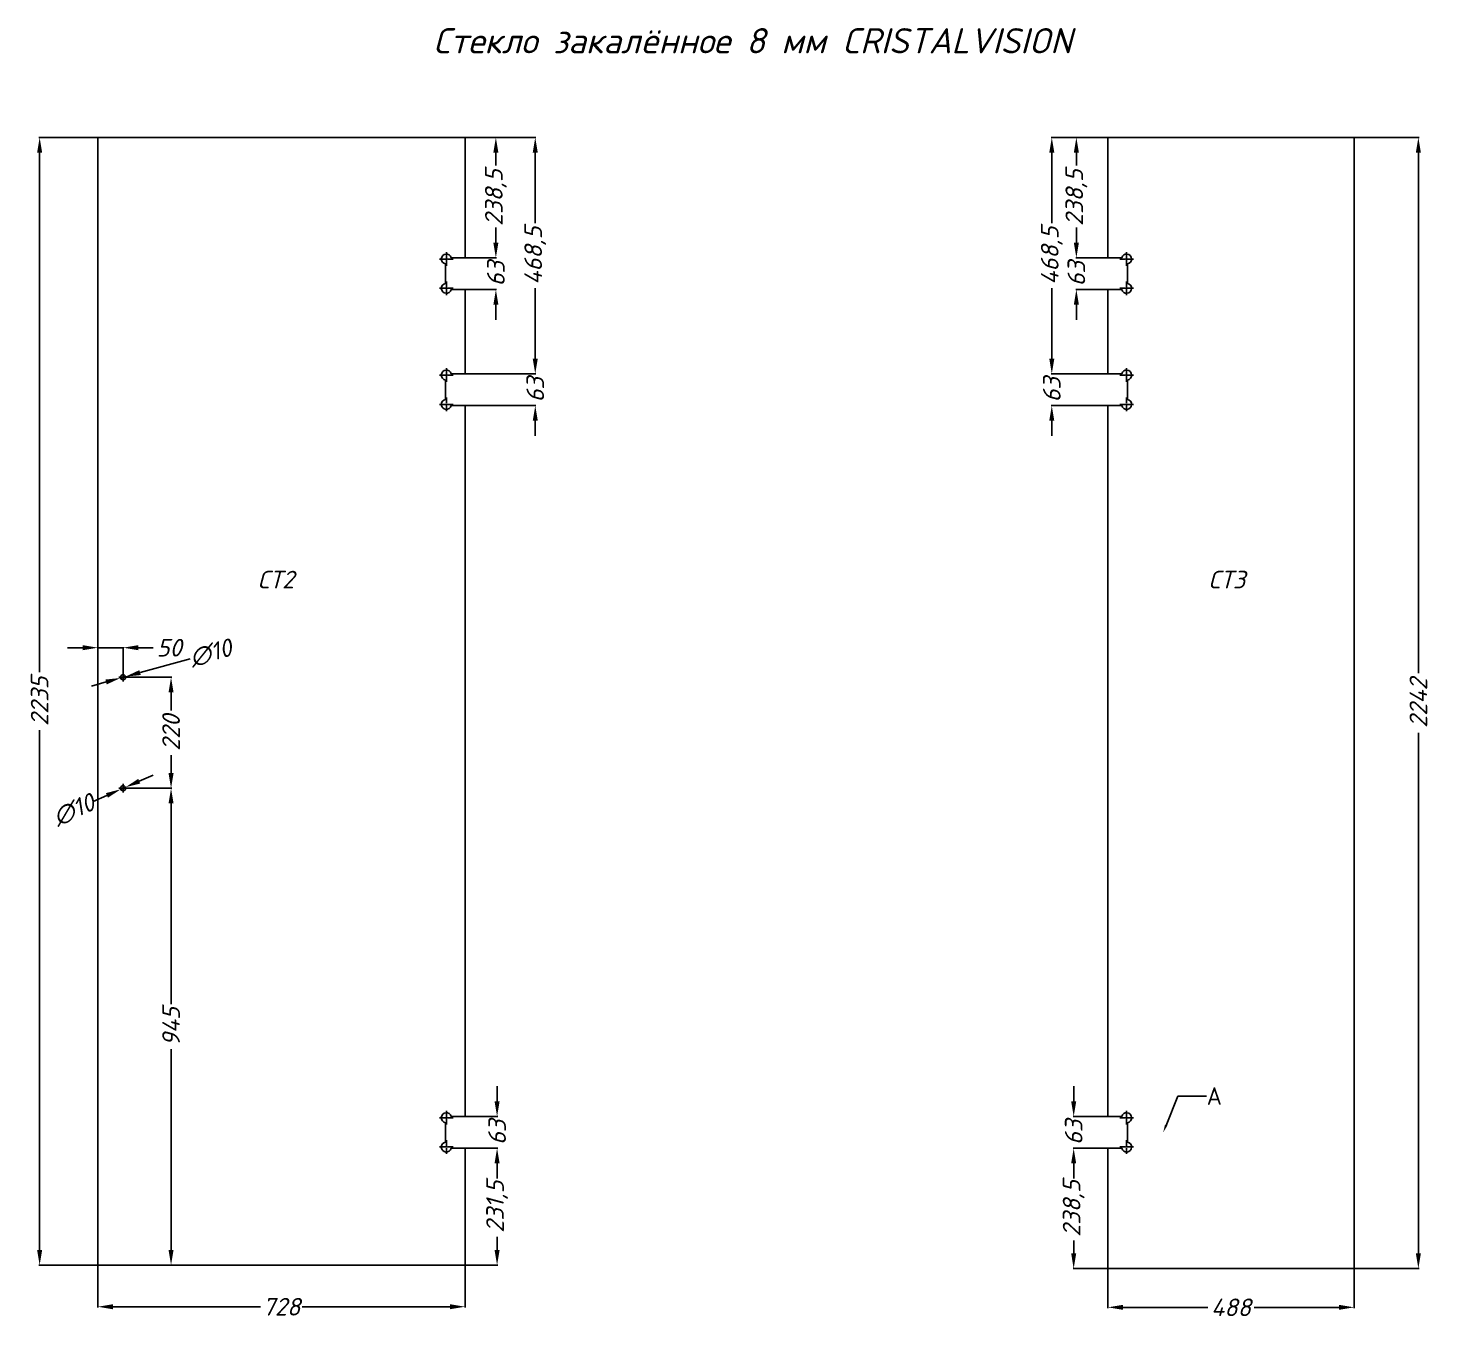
# Model space of a CAD drawing. Header units: millimetres. Extents: x 11408 to 25168, y -6120 to -287.
# Drawn here: x 15389 to 18168, y -6110 to -3551 of the extents above; entities that cross this region are included whole.
import ezdxf
from ezdxf import colors
from ezdxf.entities.mleader import LeaderData, LeaderLine
from ezdxf.math import Vec2, Vec3

# ---------------------------------------------------------------- set-up
doc = ezdxf.new("R2010")
doc.units = ezdxf.units.MM
doc.linetypes.add('ACAD_ISO02W100', pattern=[15, 12, -3])
doc.linetypes.add('CENTER2', pattern=[28.575, 19.05, -3.175, 3.175, -3.175])
doc.styles.get("Standard").update_dxf_attribs({"font": ''})
doc.styles.add('стиль1', font='isocpeui.ttf', dxfattribs={"height": 35})
doc.styles.get('Standard').set_extended_font_data('GOST type B')
doc.dimstyles.new('ISO-25', dxfattribs={"dimtxt": 35, "dimasz": 30, "dimexe": 1.25, "dimexo": 0.625, "dimgap": 7, "dimtad": 0, "dimtxsty": 'стиль1', "dimcen": -2.5, "dimadec": 0, "dimazin": 0, "dimtfac": 1, "dimtmove": 0, "dimatfit": 3, "dimfxl": 1, "dimarcsym": 0})

# ---------------------------------------------------------------- blocks, each defined once
blk = doc.blocks.new('*U31')
at = {"color": 0, "linetype": 'CENTER2', "transparency": 16777216}
for p, q in [((-8.5, 0), (-1, 0)), ((0, 1), (0, 8.5)), ((1, 0), (8.5, 0)), ((0, -8.5), (0, -1))]:
    blk.add_line(p, q, dxfattribs=at)
at = {"color": 0, "linetype": 'Continuous', "transparency": 16777216}
for p, q in [((-0.5, 0), (0.5, 0)), ((0, -0.5), (0, 0.5))]:
    blk.add_line(p, q, dxfattribs=at)
blk = doc.blocks.new('*U32')
at = {"color": 0, "linetype": 'CENTER2', "transparency": 16777216}
for p, q in [((-8.5, 0), (-1, 0)), ((0, 1), (0, 8.5)), ((1, 0), (8.5, 0)), ((0, -8.5), (0, -1))]:
    blk.add_line(p, q, dxfattribs=at)
at = {"color": 0, "linetype": 'Continuous', "transparency": 16777216}
for p, q in [((-0.5, 0), (0.5, 0)), ((0, -0.5), (0, 0.5))]:
    blk.add_line(p, q, dxfattribs=at)
blk = doc.blocks.new('*U33')
at = {"color": 0, "linetype": 'CENTER2', "transparency": 16777216}
for p, q in [((-13.5, 0), (-2, 0)), ((0, 2), (0, 13.5)), ((2, 0), (13.5, 0)), ((0, -13.5), (0, -2))]:
    blk.add_line(p, q, dxfattribs=at)
at = {"color": 0, "linetype": 'Continuous', "transparency": 16777216}
for p, q in [((-1, 0), (1, 0)), ((0, -1), (0, 1))]:
    blk.add_line(p, q, dxfattribs=at)
blk = doc.blocks.new('*U34')
at = {"color": 0, "linetype": 'CENTER2', "transparency": 16777216}
for p, q in [((-13.5, 0), (-2, 0)), ((0, 2), (0, 13.5)), ((2, 0), (13.5, 0)), ((0, -13.5), (0, -2))]:
    blk.add_line(p, q, dxfattribs=at)
at = {"color": 0, "linetype": 'Continuous', "transparency": 16777216}
for p, q in [((-1, 0), (1, 0)), ((0, -1), (0, 1))]:
    blk.add_line(p, q, dxfattribs=at)
blk = doc.blocks.new('*U35')
at = {"color": 0, "linetype": 'CENTER2', "transparency": 16777216}
for p, q in [((-13.5, 0), (-2, 0)), ((0, 2), (0, 13.5)), ((2, 0), (13.5, 0)), ((0, -13.5), (0, -2))]:
    blk.add_line(p, q, dxfattribs=at)
at = {"color": 0, "linetype": 'Continuous', "transparency": 16777216}
for p, q in [((-1, 0), (1, 0)), ((0, -1), (0, 1))]:
    blk.add_line(p, q, dxfattribs=at)
blk = doc.blocks.new('*U36')
at = {"color": 0, "linetype": 'CENTER2', "transparency": 16777216}
for p, q in [((-13.5, 0), (-2, 0)), ((0, 2), (0, 13.5)), ((2, 0), (13.5, 0)), ((0, -13.5), (0, -2))]:
    blk.add_line(p, q, dxfattribs=at)
at = {"color": 0, "linetype": 'Continuous', "transparency": 16777216}
for p, q in [((-1, 0), (1, 0)), ((0, -1), (0, 1))]:
    blk.add_line(p, q, dxfattribs=at)
blk = doc.blocks.new('*U37')
at = {"color": 0, "linetype": 'CENTER2', "transparency": 16777216}
for p, q in [((-13.5, 0), (-2, 0)), ((0, 2), (0, 13.5)), ((2, 0), (13.5, 0)), ((0, -13.5), (0, -2))]:
    blk.add_line(p, q, dxfattribs=at)
at = {"color": 0, "linetype": 'Continuous', "transparency": 16777216}
for p, q in [((-1, 0), (1, 0)), ((0, -1), (0, 1))]:
    blk.add_line(p, q, dxfattribs=at)
blk = doc.blocks.new('*U38')
at = {"color": 0, "linetype": 'CENTER2', "transparency": 16777216}
for p, q in [((-13.5, 0), (-2, 0)), ((0, 2), (0, 13.5)), ((2, 0), (13.5, 0)), ((0, -13.5), (0, -2))]:
    blk.add_line(p, q, dxfattribs=at)
at = {"color": 0, "linetype": 'Continuous', "transparency": 16777216}
for p, q in [((-1, 0), (1, 0)), ((0, -1), (0, 1))]:
    blk.add_line(p, q, dxfattribs=at)
blk = doc.blocks.new('*U39')
at = {"color": 0, "linetype": 'CENTER2', "transparency": 16777216}
for p, q in [((-13.5, 0), (-2, 0)), ((0, 2), (0, 13.5)), ((2, 0), (13.5, 0)), ((0, -13.5), (0, -2))]:
    blk.add_line(p, q, dxfattribs=at)
at = {"color": 0, "linetype": 'Continuous', "transparency": 16777216}
for p, q in [((-1, 0), (1, 0)), ((0, -1), (0, 1))]:
    blk.add_line(p, q, dxfattribs=at)
blk = doc.blocks.new('*U40')
at = {"color": 0, "linetype": 'CENTER2', "transparency": 16777216}
for p, q in [((-13.5, 0), (-2, 0)), ((0, 2), (0, 13.5)), ((2, 0), (13.5, 0)), ((0, -13.5), (0, -2))]:
    blk.add_line(p, q, dxfattribs=at)
at = {"color": 0, "linetype": 'Continuous', "transparency": 16777216}
for p, q in [((-1, 0), (1, 0)), ((0, -1), (0, 1))]:
    blk.add_line(p, q, dxfattribs=at)
blk = doc.blocks.new('*U41')
at = {"color": 0, "linetype": 'CENTER2', "transparency": 16777216}
for p, q in [((-13.5, 0), (-2, 0)), ((0, 2), (0, 13.5)), ((2, 0), (13.5, 0)), ((0, -13.5), (0, -2))]:
    blk.add_line(p, q, dxfattribs=at)
at = {"color": 0, "linetype": 'Continuous', "transparency": 16777216}
for p, q in [((-1, 0), (1, 0)), ((0, -1), (0, 1))]:
    blk.add_line(p, q, dxfattribs=at)
blk = doc.blocks.new('*U42')
at = {"color": 0, "linetype": 'CENTER2', "transparency": 16777216}
for p, q in [((-13.5, 0), (-2, 0)), ((0, 2), (0, 13.5)), ((2, 0), (13.5, 0)), ((0, -13.5), (0, -2))]:
    blk.add_line(p, q, dxfattribs=at)
at = {"color": 0, "linetype": 'Continuous', "transparency": 16777216}
for p, q in [((-1, 0), (1, 0)), ((0, -1), (0, 1))]:
    blk.add_line(p, q, dxfattribs=at)
blk = doc.blocks.new('*U43')
at = {"color": 0, "linetype": 'CENTER2', "transparency": 16777216}
for p, q in [((-13.5, 0), (-2, 0)), ((0, 2), (0, 13.5)), ((2, 0), (13.5, 0)), ((0, -13.5), (0, -2))]:
    blk.add_line(p, q, dxfattribs=at)
at = {"color": 0, "linetype": 'Continuous', "transparency": 16777216}
for p, q in [((-1, 0), (1, 0)), ((0, -1), (0, 1))]:
    blk.add_line(p, q, dxfattribs=at)
blk = doc.blocks.new('*U44')
at = {"color": 0, "linetype": 'CENTER2', "transparency": 16777216}
for p, q in [((-13.5, 0), (-2, 0)), ((0, 2), (0, 13.5)), ((2, 0), (13.5, 0)), ((0, -13.5), (0, -2))]:
    blk.add_line(p, q, dxfattribs=at)
at = {"color": 0, "linetype": 'Continuous', "transparency": 16777216}
for p, q in [((-1, 0), (1, 0)), ((0, -1), (0, 1))]:
    blk.add_line(p, q, dxfattribs=at)
blk = doc.blocks.new('*D45')
at = {"color": 1, "lineweight": -2, "transparency": 16777216}
for p, q in [((15526.9, -6003.8), (15526.9, -6087)), ((16254.9, -6003.8), (16254.9, -6087)), ((15556.9, -6085.8), (15849.7, -6085.8)), ((16224.9, -6085.8), (15932.2, -6085.8))]:
    blk.add_line(p, q, dxfattribs=at)
at = {"color": 1, "transparency": 16777216}
for points in [[(15556.9, -6080.8), (15556.9, -6090.8), (15526.9, -6085.8)], [(16224.9, -6080.8), (16224.9, -6090.8), (16254.9, -6085.8)]]:
    blk.add_solid(points, dxfattribs=at)
at = {"layer": 'Defpoints', "color": 0, "transparency": 16777216}
for p in [(15526.9, -6003.2), (16254.9, -6003.2), (16254.9, -6085.8)]:
    blk.add_point(p, dxfattribs=at)
at = {"color": 0, "transparency": 16777216, "insert": (15890.9, -6085.8), "char_height": 35, "attachment_point": 5, "style": 'стиль1'}
blk.add_mtext('728', dxfattribs=at)
blk = doc.blocks.new('*D46')
at = {"color": 1, "lineweight": -2, "transparency": 16777216}
for p, q in [((17529.6, -6010.8), (17529.6, -6088.3)), ((18017.6, -6010.8), (18017.6, -6088.3)), ((17559.6, -6087), (17728, -6087)), ((17987.6, -6087), (17819.3, -6087))]:
    blk.add_line(p, q, dxfattribs=at)
at = {"color": 1, "transparency": 16777216}
for points in [[(17559.6, -6082), (17559.6, -6092), (17529.6, -6087)], [(17987.6, -6082), (17987.6, -6092), (18017.6, -6087)]]:
    blk.add_solid(points, dxfattribs=at)
at = {"layer": 'Defpoints', "color": 0, "transparency": 16777216}
for p in [(17529.6, -6010.2), (18017.6, -6010.2), (18017.6, -6087)]:
    blk.add_point(p, dxfattribs=at)
at = {"color": 0, "transparency": 16777216, "insert": (17773.6, -6087), "char_height": 35, "attachment_point": 5, "style": 'стиль1'}
blk.add_mtext('488', dxfattribs=at)
blk = doc.blocks.new('*D47')
at = {"color": 1, "lineweight": -2, "transparency": 16777216}
for p, q in [((15526.3, -3768.2), (15410.2, -3768.2)), ((15411.5, -3798.2), (15411.5, -4828.3)), ((15411.5, -5973.2), (15411.5, -4943)), ((15526.3, -6003.2), (15410.2, -6003.2))]:
    blk.add_line(p, q, dxfattribs=at)
at = {"color": 1, "transparency": 16777216}
for points in [[(15406.5, -3798.2), (15416.5, -3798.2), (15411.5, -3768.2)], [(15406.5, -5973.2), (15416.5, -5973.2), (15411.5, -6003.2)]]:
    blk.add_solid(points, dxfattribs=at)
at = {"layer": 'Defpoints', "color": 0, "transparency": 16777216}
for p in [(15411.5, -3768.2), (15526.9, -3768.2), (15526.9, -6003.2)]:
    blk.add_point(p, dxfattribs=at)
at = {"color": 0, "transparency": 16777216, "insert": (15411.5, -4885.7), "char_height": 35, "attachment_point": 5, "rotation": 90, "style": 'стиль1'}
blk.add_mtext('2235', dxfattribs=at)
blk = doc.blocks.new('*D48')
at = {"color": 1, "lineweight": -2, "transparency": 16777216}
for p, q in [((15577.6, -5058.2), (15673.3, -5058.2)), ((15672.1, -5088.2), (15672.1, -5486)), ((15672.1, -5973.2), (15672.1, -5575.3)), ((15577.6, -6003.2), (15673.3, -6003.2))]:
    blk.add_line(p, q, dxfattribs=at)
at = {"color": 1, "transparency": 16777216}
for points in [[(15667.1, -5088.2), (15677.1, -5088.2), (15672.1, -5058.2)], [(15667.1, -5973.2), (15677.1, -5973.2), (15672.1, -6003.2)]]:
    blk.add_solid(points, dxfattribs=at)
at = {"layer": 'Defpoints', "color": 0, "transparency": 16777216}
for p in [(15576.9, -5058.2), (15576.9, -6003.2), (15672.1, -6003.2)]:
    blk.add_point(p, dxfattribs=at)
at = {"color": 0, "transparency": 16777216, "insert": (15672.1, -5530.7), "char_height": 35, "attachment_point": 5, "rotation": 90, "style": 'стиль1'}
blk.add_mtext('945', dxfattribs=at)
blk = doc.blocks.new('*D49')
at = {"color": 1, "lineweight": -2, "transparency": 16777216}
for p, q in [((15577.6, -4838.2), (15673.3, -4838.2)), ((15672.1, -4868.2), (15672.1, -4904)), ((15672.1, -5028.2), (15672.1, -4992.3)), ((15577.6, -5058.2), (15673.3, -5058.2))]:
    blk.add_line(p, q, dxfattribs=at)
at = {"color": 1, "transparency": 16777216}
for points in [[(15667.1, -4868.2), (15677.1, -4868.2), (15672.1, -4838.2)], [(15667.1, -5028.2), (15677.1, -5028.2), (15672.1, -5058.2)]]:
    blk.add_solid(points, dxfattribs=at)
at = {"layer": 'Defpoints', "color": 0, "transparency": 16777216}
for p in [(15576.9, -4838.2), (15672.1, -4838.2), (15576.9, -5058.2)]:
    blk.add_point(p, dxfattribs=at)
at = {"color": 0, "transparency": 16777216, "insert": (15672.1, -4948.2), "char_height": 35, "attachment_point": 5, "rotation": 90, "style": 'стиль1'}
blk.add_mtext('220', dxfattribs=at)
blk = doc.blocks.new('*D50')
at = {"color": 1, "lineweight": -2, "transparency": 16777216}
for p, q in [((15496.9, -4779.5), (15466.9, -4779.5)), ((15526.9, -4837.5), (15526.9, -4778.3)), ((15526.9, -4779.5), (15576.9, -4779.5)), ((15576.9, -4837.5), (15576.9, -4778.3)), ((15606.9, -4779.5), (15636.9, -4779.5))]:
    blk.add_line(p, q, dxfattribs=at)
at = {"color": 1, "transparency": 16777216}
for points in [[(15496.9, -4774.5), (15496.9, -4784.5), (15526.9, -4779.5)], [(15606.9, -4774.5), (15606.9, -4784.5), (15576.9, -4779.5)]]:
    blk.add_solid(points, dxfattribs=at)
at = {"layer": 'Defpoints', "color": 0, "transparency": 16777216}
for p in [(15576.9, -4779.5), (15526.9, -4838.2), (15576.9, -4838.2)]:
    blk.add_point(p, dxfattribs=at)
at = {"color": 0, "transparency": 16777216, "insert": (15668.4, -4779.5), "char_height": 35, "attachment_point": 5, "style": 'стиль1'}
blk.add_mtext('50', dxfattribs=at)
blk = doc.blocks.new('*D51')
at = {"color": 1, "lineweight": -2, "transparency": 16777216}
for p, q in [((15710.2, -4801.3), (15610.7, -4828.8)), ((15543.2, -4847.5), (15514.3, -4855.5)), ((15572.1, -4839.5), (15581.8, -4836.8))]:
    blk.add_line(p, q, dxfattribs=at)
at = {"color": 1, "transparency": 16777216}
for points in [[(15609.3, -4824), (15612, -4833.7), (15581.8, -4836.8)], [(15541.9, -4842.7), (15544.5, -4852.3), (15572.1, -4839.5)]]:
    blk.add_solid(points, dxfattribs=at)
at = {"layer": 'Defpoints', "color": 0, "transparency": 16777216}
for p in [(15572.1, -4839.5), (15581.8, -4836.8)]:
    blk.add_point(p, dxfattribs=at)
at = {"color": 0, "transparency": 16777216, "insert": (15750.5, -4790.1), "char_height": 35, "attachment_point": 5, "rotation": 15.4668, "style": 'стиль1'}
blk.add_mtext('∅10', dxfattribs=at)
blk = doc.blocks.new('*D52')
at = {"color": 1, "lineweight": -2, "transparency": 16777216}
for p, q in [((15581.5, -5056.2), (15572.4, -5060.2)), ((15609, -5044.1), (15636.5, -5032)), ((15517.4, -5084.3), (15544.9, -5072.2))]:
    blk.add_line(p, q, dxfattribs=at)
at = {"color": 1, "transparency": 16777216}
for points in [[(15607, -5039.5), (15611, -5048.7), (15581.5, -5056.2)], [(15542.9, -5067.7), (15546.9, -5076.8), (15572.4, -5060.2)]]:
    blk.add_solid(points, dxfattribs=at)
at = {"layer": 'Defpoints', "color": 0, "transparency": 16777216}
for p in [(15581.5, -5056.2), (15572.4, -5060.2)]:
    blk.add_point(p, dxfattribs=at)
at = {"color": 0, "transparency": 16777216, "insert": (15479.1, -5101.1), "char_height": 35, "attachment_point": 5, "rotation": 23.7023, "style": 'стиль1'}
blk.add_mtext('∅10', dxfattribs=at)
blk = doc.blocks.new('*D53')
at = {"color": 1, "lineweight": -2, "transparency": 16777216}
for p, q in [((16255.6, -3768.2), (16317.3, -3768.2)), ((16316.1, -3798.2), (16316.1, -3823.7)), ((16316.1, -3976.7), (16316.1, -3951.1)), ((16255.6, -4006.7), (16317.3, -4006.7))]:
    blk.add_line(p, q, dxfattribs=at)
at = {"color": 1, "transparency": 16777216}
for points in [[(16311.1, -3798.2), (16321.1, -3798.2), (16316.1, -3768.2)], [(16311.1, -3976.7), (16321.1, -3976.7), (16316.1, -4006.7)]]:
    blk.add_solid(points, dxfattribs=at)
at = {"layer": 'Defpoints', "color": 0, "transparency": 16777216}
for p in [(16254.9, -3768.2), (16316.1, -3768.2), (16254.9, -4006.7)]:
    blk.add_point(p, dxfattribs=at)
at = {"color": 0, "transparency": 16777216, "insert": (16316.1, -3887.4), "char_height": 35, "attachment_point": 5, "rotation": 90, "style": 'стиль1'}
blk.add_mtext('238,5', dxfattribs=at)
blk = doc.blocks.new('*D54')
at = {"color": 1, "lineweight": -2, "transparency": 16777216}
for p, q in [((16255.6, -3768.2), (16395.5, -3768.2)), ((16394.2, -3798.2), (16394.2, -3937.9)), ((16394.2, -4206.7), (16394.2, -4067)), ((16255.6, -4236.7), (16395.5, -4236.7))]:
    blk.add_line(p, q, dxfattribs=at)
at = {"color": 1, "transparency": 16777216}
for points in [[(16389.2, -3798.2), (16399.2, -3798.2), (16394.2, -3768.2)], [(16389.2, -4206.7), (16399.2, -4206.7), (16394.2, -4236.7)]]:
    blk.add_solid(points, dxfattribs=at)
at = {"layer": 'Defpoints', "color": 0, "transparency": 16777216}
for p in [(16254.9, -3768.2), (16394.2, -3768.2), (16254.9, -4236.7)]:
    blk.add_point(p, dxfattribs=at)
at = {"color": 0, "transparency": 16777216, "insert": (16394.2, -4002.4), "char_height": 35, "attachment_point": 5, "rotation": 90, "style": 'стиль1'}
blk.add_mtext('468,5', dxfattribs=at)
blk = doc.blocks.new('*D55')
at = {"color": 1, "lineweight": -2, "transparency": 16777216}
for p, q in [((17529, -3768.2), (17465.7, -3768.2)), ((17467, -3798.2), (17467, -3823.7)), ((17467, -3976.7), (17467, -3951.1)), ((17529, -4006.7), (17465.7, -4006.7))]:
    blk.add_line(p, q, dxfattribs=at)
at = {"color": 1, "transparency": 16777216}
for points in [[(17462, -3798.2), (17472, -3798.2), (17467, -3768.2)], [(17462, -3976.7), (17472, -3976.7), (17467, -4006.7)]]:
    blk.add_solid(points, dxfattribs=at)
at = {"layer": 'Defpoints', "color": 0, "transparency": 16777216}
for p in [(17467, -3768.2), (17529.6, -3768.2), (17529.6, -4006.7)]:
    blk.add_point(p, dxfattribs=at)
at = {"color": 0, "transparency": 16777216, "insert": (17467, -3887.4), "char_height": 35, "attachment_point": 5, "rotation": 90, "style": 'стиль1'}
blk.add_mtext('238,5', dxfattribs=at)
blk = doc.blocks.new('*D56')
at = {"color": 1, "lineweight": -2, "transparency": 16777216}
for p, q in [((17529, -3768.2), (17417.1, -3768.2)), ((17418.3, -3798.2), (17418.3, -3937.9)), ((17418.3, -4206.7), (17418.3, -4067)), ((17529, -4236.7), (17417.1, -4236.7))]:
    blk.add_line(p, q, dxfattribs=at)
at = {"color": 1, "transparency": 16777216}
for points in [[(17413.3, -3798.2), (17423.3, -3798.2), (17418.3, -3768.2)], [(17413.3, -4206.7), (17423.3, -4206.7), (17418.3, -4236.7)]]:
    blk.add_solid(points, dxfattribs=at)
at = {"layer": 'Defpoints', "color": 0, "transparency": 16777216}
for p in [(17529.6, -3768.2), (17418.3, -4236.7), (17529.6, -4236.7)]:
    blk.add_point(p, dxfattribs=at)
at = {"color": 0, "transparency": 16777216, "insert": (17418.3, -4002.4), "char_height": 35, "attachment_point": 5, "rotation": 90, "style": 'стиль1'}
blk.add_mtext('468,5', dxfattribs=at)
blk = doc.blocks.new('*D57')
at = {"color": 1, "lineweight": -2, "transparency": 16777216}
for p, q in [((17529, -5771.7), (17460.5, -5771.7)), ((17461.7, -5801.7), (17461.7, -5827.2)), ((17461.7, -5980.2), (17461.7, -5954.6)), ((17529, -6010.2), (17460.5, -6010.2))]:
    blk.add_line(p, q, dxfattribs=at)
at = {"color": 1, "transparency": 16777216}
for points in [[(17456.7, -5801.7), (17466.7, -5801.7), (17461.7, -5771.7)], [(17456.7, -5980.2), (17466.7, -5980.2), (17461.7, -6010.2)]]:
    blk.add_solid(points, dxfattribs=at)
at = {"layer": 'Defpoints', "color": 0, "transparency": 16777216}
for p in [(17529.6, -5771.7), (17461.7, -6010.2), (17529.6, -6010.2)]:
    blk.add_point(p, dxfattribs=at)
at = {"color": 0, "transparency": 16777216, "insert": (17461.7, -5890.9), "char_height": 35, "attachment_point": 5, "rotation": 90, "style": 'стиль1'}
blk.add_mtext('238,5', dxfattribs=at)
blk = doc.blocks.new('*D58')
at = {"color": 1, "lineweight": -2, "transparency": 16777216}
for p, q in [((16255.6, -5771.7), (16319.7, -5771.7)), ((16318.5, -5801.7), (16318.5, -5827.3)), ((16318.5, -5973.2), (16318.5, -5947.5)), ((16255.6, -6003.2), (16319.7, -6003.2))]:
    blk.add_line(p, q, dxfattribs=at)
at = {"color": 1, "transparency": 16777216}
for points in [[(16313.5, -5801.7), (16323.5, -5801.7), (16318.5, -5771.7)], [(16313.5, -5973.2), (16323.5, -5973.2), (16318.5, -6003.2)]]:
    blk.add_solid(points, dxfattribs=at)
at = {"layer": 'Defpoints', "color": 0, "transparency": 16777216}
for p in [(16254.9, -5771.7), (16254.9, -6003.2), (16318.5, -6003.2)]:
    blk.add_point(p, dxfattribs=at)
at = {"color": 0, "transparency": 16777216, "insert": (16318.5, -5887.4), "char_height": 35, "attachment_point": 5, "rotation": 90, "style": 'стиль1'}
blk.add_mtext('231,5', dxfattribs=at)
blk = doc.blocks.new('*D59')
at = {"color": 1, "lineweight": -2, "transparency": 16777216}
for p, q in [((16318.5, -5678.7), (16318.5, -5648.7)), ((16255.6, -5708.7), (16319.7, -5708.7)), ((16318.5, -5708.7), (16318.5, -5708.9)), ((16255.6, -5771.7), (16319.7, -5771.7)), ((16318.5, -5771.7), (16318.5, -5771.5)), ((16318.5, -5801.7), (16318.5, -5831.7))]:
    blk.add_line(p, q, dxfattribs=at)
at = {"color": 1, "transparency": 16777216}
for points in [[(16313.5, -5678.7), (16323.5, -5678.7), (16318.5, -5708.7)], [(16313.5, -5801.7), (16323.5, -5801.7), (16318.5, -5771.7)]]:
    blk.add_solid(points, dxfattribs=at)
at = {"layer": 'Defpoints', "color": 0, "transparency": 16777216}
for p in [(16254.9, -5708.7), (16318.5, -5708.7), (16254.9, -5771.7)]:
    blk.add_point(p, dxfattribs=at)
at = {"color": 0, "transparency": 16777216, "insert": (16318.5, -5740.2), "char_height": 35, "attachment_point": 5, "rotation": 90, "style": 'стиль1'}
blk.add_mtext('63', dxfattribs=at)
blk = doc.blocks.new('*D60')
at = {"color": 1, "lineweight": -2, "transparency": 16777216}
for p, q in [((17461.7, -5678.7), (17461.7, -5648.7)), ((17529, -5708.7), (17460.5, -5708.7)), ((17461.7, -5708.7), (17461.7, -5708.9)), ((17529, -5771.7), (17460.5, -5771.7)), ((17461.7, -5771.7), (17461.7, -5771.5)), ((17461.7, -5801.7), (17461.7, -5831.7))]:
    blk.add_line(p, q, dxfattribs=at)
at = {"color": 1, "transparency": 16777216}
for points in [[(17456.7, -5678.7), (17466.7, -5678.7), (17461.7, -5708.7)], [(17456.7, -5801.7), (17466.7, -5801.7), (17461.7, -5771.7)]]:
    blk.add_solid(points, dxfattribs=at)
at = {"layer": 'Defpoints', "color": 0, "transparency": 16777216}
for p in [(17461.7, -5708.7), (17529.6, -5708.7), (17529.6, -5771.7)]:
    blk.add_point(p, dxfattribs=at)
at = {"color": 0, "transparency": 16777216, "insert": (17461.7, -5740.2), "char_height": 35, "attachment_point": 5, "rotation": 90, "style": 'стиль1'}
blk.add_mtext('63', dxfattribs=at)
blk = doc.blocks.new('*D61')
at = {"color": 1, "lineweight": -2, "transparency": 16777216}
for p, q in [((16316.1, -3976.7), (16316.1, -3946.7)), ((16255.6, -4006.7), (16317.3, -4006.7)), ((16316.1, -4006.7), (16316.1, -4006.9)), ((16255.6, -4069.7), (16317.3, -4069.7)), ((16316.1, -4069.7), (16316.1, -4069.5)), ((16316.1, -4099.7), (16316.1, -4129.7))]:
    blk.add_line(p, q, dxfattribs=at)
at = {"color": 1, "transparency": 16777216}
for points in [[(16311.1, -3976.7), (16321.1, -3976.7), (16316.1, -4006.7)], [(16311.1, -4099.7), (16321.1, -4099.7), (16316.1, -4069.7)]]:
    blk.add_solid(points, dxfattribs=at)
at = {"layer": 'Defpoints', "color": 0, "transparency": 16777216}
for p in [(16254.9, -4006.7), (16254.9, -4069.7), (16316.1, -4069.7)]:
    blk.add_point(p, dxfattribs=at)
at = {"color": 0, "transparency": 16777216, "insert": (16316.1, -4038.2), "char_height": 35, "attachment_point": 5, "rotation": 90, "style": 'стиль1'}
blk.add_mtext('63', dxfattribs=at)
blk = doc.blocks.new('*D62')
at = {"color": 1, "lineweight": -2, "transparency": 16777216}
for p, q in [((17467, -3976.7), (17467, -3946.7)), ((17529, -4006.7), (17465.7, -4006.7)), ((17467, -4006.7), (17467, -4006.9)), ((17529, -4069.7), (17465.7, -4069.7)), ((17467, -4069.7), (17467, -4069.5)), ((17467, -4099.7), (17467, -4129.7))]:
    blk.add_line(p, q, dxfattribs=at)
at = {"color": 1, "transparency": 16777216}
for points in [[(17462, -3976.7), (17472, -3976.7), (17467, -4006.7)], [(17462, -4099.7), (17472, -4099.7), (17467, -4069.7)]]:
    blk.add_solid(points, dxfattribs=at)
at = {"layer": 'Defpoints', "color": 0, "transparency": 16777216}
for p in [(17467, -4006.7), (17529.6, -4006.7), (17529.6, -4069.7)]:
    blk.add_point(p, dxfattribs=at)
at = {"color": 0, "transparency": 16777216, "insert": (17467, -4038.2), "char_height": 35, "attachment_point": 5, "rotation": 90, "style": 'стиль1'}
blk.add_mtext('63', dxfattribs=at)
blk = doc.blocks.new('*D63')
at = {"color": 1, "lineweight": -2, "transparency": 16777216}
for p, q in [((16394.2, -4206.7), (16394.2, -4176.7)), ((16255.6, -4236.7), (16395.5, -4236.7)), ((16394.2, -4236.7), (16394.2, -4236.9)), ((16255.6, -4299.7), (16395.5, -4299.7)), ((16394.2, -4299.7), (16394.2, -4299.5)), ((16394.2, -4329.7), (16394.2, -4359.7))]:
    blk.add_line(p, q, dxfattribs=at)
at = {"color": 1, "transparency": 16777216}
for points in [[(16389.2, -4206.7), (16399.2, -4206.7), (16394.2, -4236.7)], [(16389.2, -4329.7), (16399.2, -4329.7), (16394.2, -4299.7)]]:
    blk.add_solid(points, dxfattribs=at)
at = {"layer": 'Defpoints', "color": 0, "transparency": 16777216}
for p in [(16254.9, -4236.7), (16254.9, -4299.7), (16394.2, -4299.7)]:
    blk.add_point(p, dxfattribs=at)
at = {"color": 0, "transparency": 16777216, "insert": (16394.2, -4268.2), "char_height": 35, "attachment_point": 5, "rotation": 90, "style": 'стиль1'}
blk.add_mtext('63', dxfattribs=at)
blk = doc.blocks.new('*D64')
at = {"color": 1, "lineweight": -2, "transparency": 16777216}
for p, q in [((17418.3, -4206.7), (17418.3, -4176.7)), ((17418.3, -4236.7), (17418.3, -4236.9)), ((17418.9, -4236.7), (17419.6, -4236.7)), ((17529, -4299.7), (17417.1, -4299.7)), ((17418.3, -4299.7), (17418.3, -4299.5)), ((17418.3, -4329.7), (17418.3, -4359.7))]:
    blk.add_line(p, q, dxfattribs=at)
at = {"color": 1, "transparency": 16777216}
for points in [[(17413.3, -4206.7), (17423.3, -4206.7), (17418.3, -4236.7)], [(17413.3, -4329.7), (17423.3, -4329.7), (17418.3, -4299.7)]]:
    blk.add_solid(points, dxfattribs=at)
at = {"layer": 'Defpoints', "color": 0, "transparency": 16777216}
for p in [(17418.3, -4236.7), (17418.3, -4299.7), (17529.6, -4299.7)]:
    blk.add_point(p, dxfattribs=at)
at = {"color": 0, "transparency": 16777216, "insert": (17418.3, -4268.2), "char_height": 35, "attachment_point": 5, "rotation": 90, "style": 'стиль1'}
blk.add_mtext('63', dxfattribs=at)
blk = doc.blocks.new('*D65')
at = {"color": 1, "lineweight": -2, "transparency": 16777216}
for p, q in [((18018.2, -3768.2), (18146.4, -3768.2)), ((18145.1, -3798.2), (18145.1, -4829.9)), ((18145.1, -5980.2), (18145.1, -4948.5)), ((18018.2, -6010.2), (18146.4, -6010.2))]:
    blk.add_line(p, q, dxfattribs=at)
at = {"color": 1, "transparency": 16777216}
for points in [[(18140.1, -3798.2), (18150.1, -3798.2), (18145.1, -3768.2)], [(18140.1, -5980.2), (18150.1, -5980.2), (18145.1, -6010.2)]]:
    blk.add_solid(points, dxfattribs=at)
at = {"layer": 'Defpoints', "color": 0, "transparency": 16777216}
for p in [(18017.6, -3768.2), (18145.1, -3768.2), (18017.6, -6010.2)]:
    blk.add_point(p, dxfattribs=at)
at = {"color": 0, "transparency": 16777216, "insert": (18145.1, -4889.2), "char_height": 35, "attachment_point": 5, "rotation": 90, "style": 'стиль1'}
blk.add_mtext('2242', dxfattribs=at)

msp = doc.modelspace()

# ---------------------------------------------------------------- linework, layer by layer
for p, q in [((16215.938, -4038.168), (16215.938, -4018.966)), ((16215.938, -4018.966), (16215.938, -4057.37)), ((16227.62, -4006.668), (16254.938, -4006.668)), ((17556.942, -4006.668), (17529.625, -4006.668)), ((17568.625, -4038.168), (17568.625, -4018.966)), ((17568.625, -4018.966), (17568.625, -4057.37)), ((16227.62, -4069.668), (16254.938, -4069.668)), ((17556.942, -4069.668), (17529.625, -4069.668)), ((16215.938, -4268.168), (16215.938, -4248.966)), ((16215.938, -4248.966), (16215.938, -4287.37)), ((16227.62, -4236.668), (16254.938, -4236.668)), ((17556.942, -4236.668), (17529.625, -4236.668)), ((17568.625, -4268.168), (17568.625, -4248.966)), ((17568.625, -4248.966), (17568.625, -4287.37)), ((16227.62, -4299.668), (16254.938, -4299.668)), ((17556.942, -4299.668), (17529.625, -4299.668)), ((16215.938, -5740.168), (16215.938, -5720.966)), ((16215.938, -5720.966), (16215.938, -5759.37)), ((16227.62, -5708.668), (16254.938, -5708.668)), ((17556.942, -5708.668), (17529.625, -5708.668)), ((17568.625, -5740.168), (17568.625, -5720.966)), ((17568.625, -5720.966), (17568.625, -5759.37)), ((16227.62, -5771.668), (16254.938, -5771.668)), ((17556.942, -5771.668), (17529.625, -5771.668)), ((15526.938, -6003.168), (15576.938, -6003.168)), ((17529.625, -6010.168), (17558.218, -6010.168))]:
    msp.add_line(p, q)
for points in [[(15526.938, -3768.168), (15526.938, -6003.168), (16254.938, -6003.168), (16254.938, -5771.668)], [(16254.938, -4006.668), (16254.938, -3768.168), (15526.938, -3768.168)], [(17529.625, -3768.168), (17529.625, -4006.668)], [(17529.625, -5771.668), (17529.625, -6010.168), (18017.625, -6010.168), (18017.625, -3768.168), (17529.625, -3768.168)], [(16254.938, -4236.668), (16254.938, -4069.668)], [(17529.625, -4069.668), (17529.625, -4236.668)], [(16254.938, -5708.668), (16254.938, -4299.668)], [(17529.625, -4299.668), (17529.625, -5708.668)]]:
    msp.add_lwpolyline(points)
for centre in [(15576.938, -4838.168), (15576.938, -5058.168)]:
    msp.add_circle(centre, 5)
for centre, start, end in [((16217.938, -4009.168), 14.477512, 258.463041), ((17566.625, -4009.168), 281.536959, 165.522488), ((16217.938, -4067.168), 101.536959, 345.522488), ((17566.625, -4067.168), 194.477512, 78.463041), ((16217.938, -4239.168), 14.477512, 258.463041), ((17566.625, -4239.168), 281.536959, 165.522488), ((16217.938, -4297.168), 101.536959, 345.522488), ((17566.625, -4297.168), 194.477512, 78.463041), ((16217.938, -5711.168), 14.477512, 258.463041), ((17566.625, -5711.168), 281.536959, 165.522488), ((16217.938, -5769.168), 101.536959, 345.522488), ((17566.625, -5769.168), 194.477512, 78.463041)]:
    msp.add_arc(centre, 10, start, end)

# ---------------------------------------------------------------- block references
at = {"linetype": 'CENTER2'}
for name, p in [('*U41', (16217.938, -4009.168)), ('*U43', (17566.625, -4009.168)), ('*U42', (16217.938, -4067.168)), ('*U44', (17566.625, -4067.168)), ('*U37', (16217.938, -4239.168)), ('*U39', (17566.625, -4239.168)), ('*U38', (16217.938, -4297.168)), ('*U40', (17566.625, -4297.168)), ('*U31', (15576.938, -4838.168)), ('*U32', (15576.938, -5058.168)), ('*U33', (16217.938, -5711.168)), ('*U35', (17566.625, -5711.168)), ('*U34', (16217.938, -5769.168)), ('*U36', (17566.625, -5769.168))]:
    msp.add_blockref(name, p, dxfattribs=at)

# ---------------------------------------------------------------- texts
at = {"lineweight": 40, "insert": (16192.198, -3551.483), "char_height": 50, "attachment_point": 1}
msp.add_mtext_dynamic_manual_height_columns('{\\fISOCPEUR|b0|i1|c204|p34;Стекло закалённое 8 мм \\fISOCPEUR|b0|i1|c0|p34;CRISTALVISION}', width=2479.89238, gutter_width=12.5, heights=[65], dxfattribs=at)
at = {"char_height": 35, "width": 129.21904, "attachment_point": 1, "style": 'стиль1'}
for s, insert in [('СТ2', (15843.888, -4627.017)), ('СТ3', (17729.053, -4627.017))]:
    msp.add_mtext(s, dxfattribs=dict(at, insert=insert))

# ---------------------------------------------------------------- dimensions: what is measured, and where the dimension line sits
for base, p1, p2, picture, middle in [((15411.487, -3768.168), (15526.938, -6003.168), (15526.938, -3768.168), '*D47', (15411.487, -4885.668)), ((16316.068, -3768.168), (16254.938, -4006.668), (16254.938, -3768.168), '*D53', (16316.068, -3887.418)), ((16394.24, -3768.168), (16254.938, -4236.668), (16254.938, -3768.168), '*D54', (16394.24, -4002.418)), ((17418.316, -4236.668), (17529.625, -3768.168), (17529.625, -4236.668), '*D56', (17418.316, -4002.418)), ((17466.961, -3768.168), (17529.625, -4006.668), (17529.625, -3768.168), '*D55', (17466.961, -3887.418)), ((18145.121, -3768.168), (18017.625, -6010.168), (18017.625, -3768.168), '*D65', (18145.121, -4889.168)), ((16316.068, -4069.668), (16254.938, -4006.668), (16254.938, -4069.668), '*D61', (16316.068, -4038.168)), ((17466.961, -4006.668), (17529.625, -4069.668), (17529.625, -4006.668), '*D62', (17466.961, -4038.168)), ((16394.24, -4299.668), (16254.938, -4236.668), (16254.938, -4299.668), '*D63', (16394.24, -4268.168)), ((17418.316, -4299.668), (17418.316, -4236.668), (17529.625, -4299.668), '*D64', (17418.316, -4268.168)), ((15672.096, -4838.168), (15576.938, -5058.168), (15576.938, -4838.168), '*D49', (15672.096, -4948.168)), ((15672.096, -6003.168), (15576.938, -5058.168), (15576.938, -6003.168), '*D48', (15672.096, -5530.668)), ((16318.489, -5708.668), (16254.938, -5771.668), (16254.938, -5708.668), '*D59', (16318.489, -5740.168)), ((17461.741, -5708.668), (17529.625, -5771.668), (17529.625, -5708.668), '*D60', (17461.741, -5740.168)), ((16318.489, -6003.168), (16254.938, -5771.668), (16254.938, -6003.168), '*D58', (16318.489, -5887.418)), ((17461.741, -6010.168), (17529.625, -5771.668), (17529.625, -6010.168), '*D57', (17461.741, -5890.918))]:
    dim = msp.add_linear_dim(base=base, p1=p1, p2=p2, angle=90, dimstyle='ISO-25', override={"dimclrd": 1, "dimclre": 1})
    dim.commit()
    dim.dimension.update_dxf_attribs({"geometry": picture, "text_midpoint": middle})
for base, p1, p2, picture, middle in [((15576.938, -4779.526), (15526.938, -4838.168), (15576.938, -4838.168), '*D50', (15668.425, -4779.526)), ((16254.938, -6085.792), (15526.938, -6003.168), (16254.938, -6003.168), '*D45', (15890.938, -6085.792)), ((18017.625, -6087.042), (17529.625, -6010.168), (18017.625, -6010.168), '*D46', (17773.625, -6087.042))]:
    dim = msp.add_linear_dim(base=base, p1=p1, p2=p2, dimstyle='ISO-25', override={"dimclrd": 1, "dimclre": 1})
    dim.commit()
    dim.dimension.update_dxf_attribs({"geometry": picture, "text_midpoint": middle})
dim = msp.add_diameter_dim_2p(p1=(15572.119, -4839.501), p2=(15581.757, -4836.834), dimstyle='ISO-25', override={"dimclrd": 1, "dimclre": 1})
dim.commit()
dim.dimension.update_dxf_attribs({"geometry": '*D51', "text_midpoint": (15750.543, -4790.131), "dimtype": 163})
dim = msp.add_diameter_dim_2p(p1=(15581.516, -5056.158), p2=(15572.36, -5060.178), dimstyle='ISO-25', override={"dimclrd": 1, "dimclre": 1})
dim.commit()
dim.dimension.update_dxf_attribs({"geometry": '*D52', "text_midpoint": (15479.097, -5101.121)})

# ---------------------------------------------------------------- leaders
at = {"linetype": 'ACAD_ISO02W100'}
ml = msp.add_multileader_mtext('Standard', dxfattribs=at)
ml.set_content('{\\C30;\\c2254834;А}', color=(254, 234, 185))
ml.set_leader_properties()
ml.build(insert=Vec2(0, 0))
ml.multileader.update_dxf_attribs({"dogleg_length": 56.857, "arrow_head_size": 15})
ctx = ml.context
ctx.base_point, ctx.char_height, ctx.arrow_head_size, ctx.plane_origin = Vec3(17725.24, -5668.1), 35, 15, Vec3(17639.241, -5723.725)
ctx.text_align_type = 2
notes = []
notes.append((ctx, [(0, (1, 1, 0), (17668.383, -5668.1), (1, 0), 56.857, [(0, [(17639.241, -5740.168)], 0, [])])]))
ctx.mtext.insert, ctx.mtext.width, ctx.mtext.alignment, ctx.mtext.flow_direction = Vec3(17755.574, -5650.6), 26.05867, 3, 5
for ctx, leaders in notes:
    for number, flags, end, landing, length, lines in leaders:
        leader = LeaderData()
        leader.index, (leader.has_last_leader_line, leader.has_dogleg_vector, leader.attachment_direction) = number, flags
        leader.last_leader_point, leader.dogleg_vector, leader.dogleg_length = Vec3(end), Vec3(landing), length
        for number, points, colour, breaks in lines:
            line = LeaderLine()
            line.index, line.vertices, line.color, line.breaks = number, Vec3.list(points), colors.encode_raw_color(colour), breaks
            leader.lines.append(line)
        ctx.leaders.append(leader)

doc.saveas('drawing.dxf')
